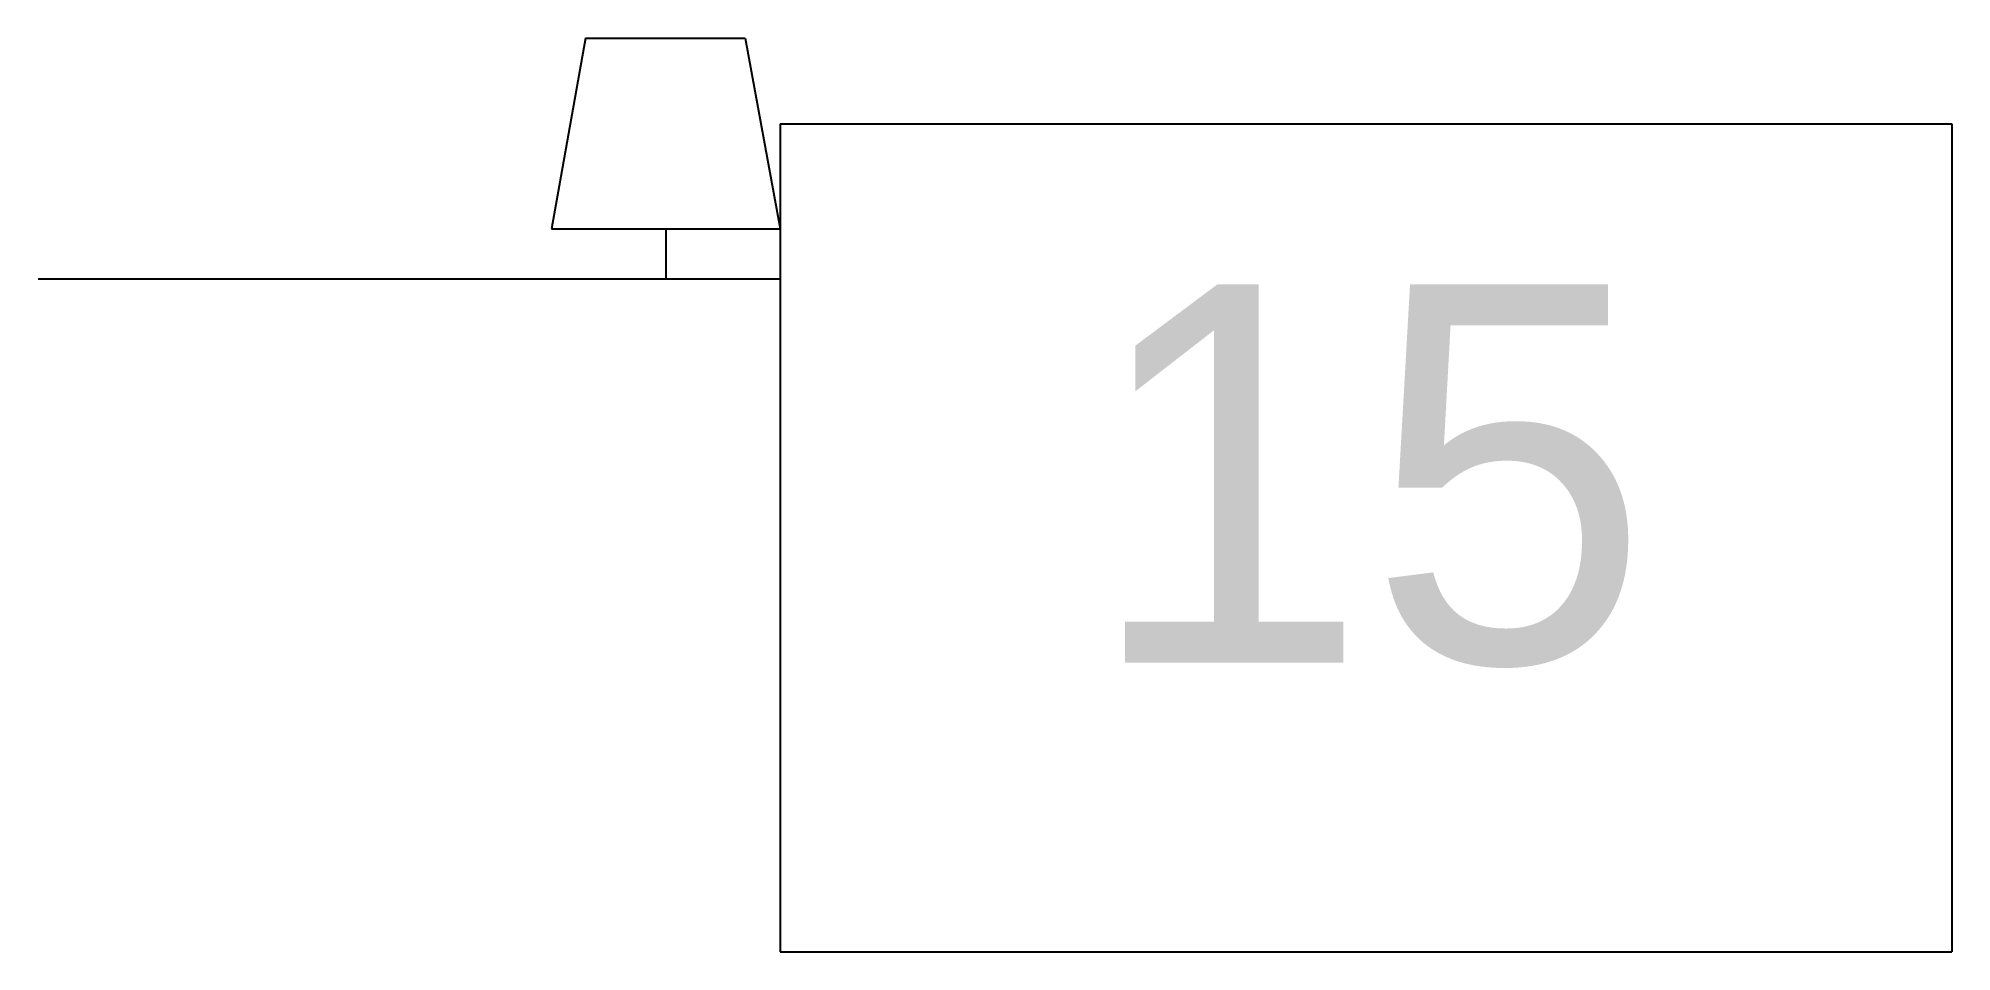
# Model space of a CAD drawing. Header units: metres. Extents: x -22523 to -22497.7, y -12663.3 to -12651.2.
import ezdxf

# ---------------------------------------------------------------- set-up
doc = ezdxf.new("R2010")
doc.units = ezdxf.units.M

msp = doc.modelspace()

# ---------------------------------------------------------------- linework, layer by layer
for p, q in [((-22515.76, -12651.25), (-22516.21, -12653.77)), ((-22515.76, -12651.25), (-22513.65, -12651.25)), ((-22513.65, -12651.25), (-22513.19, -12653.77)), ((-22513.19, -12652.38), (-22497.71, -12652.38)), ((-22513.19, -12652.38), (-22513.19, -12663.32)), ((-22497.71, -12652.38), (-22497.71, -12663.32)), ((-22516.21, -12653.77), (-22513.19, -12653.77)), ((-22514.7, -12653.77), (-22514.7, -12654.43)), ((-22522.99, -12654.43), (-22513.19, -12654.43)), ((-22513.19, -12663.32), (-22497.71, -12663.32))]:
    msp.add_line(p, q)

# ---------------------------------------------------------------- texts
msp.add_text('15', height=5).set_placement((-22509.14, -12659.5))

doc.saveas('drawing.dxf')
